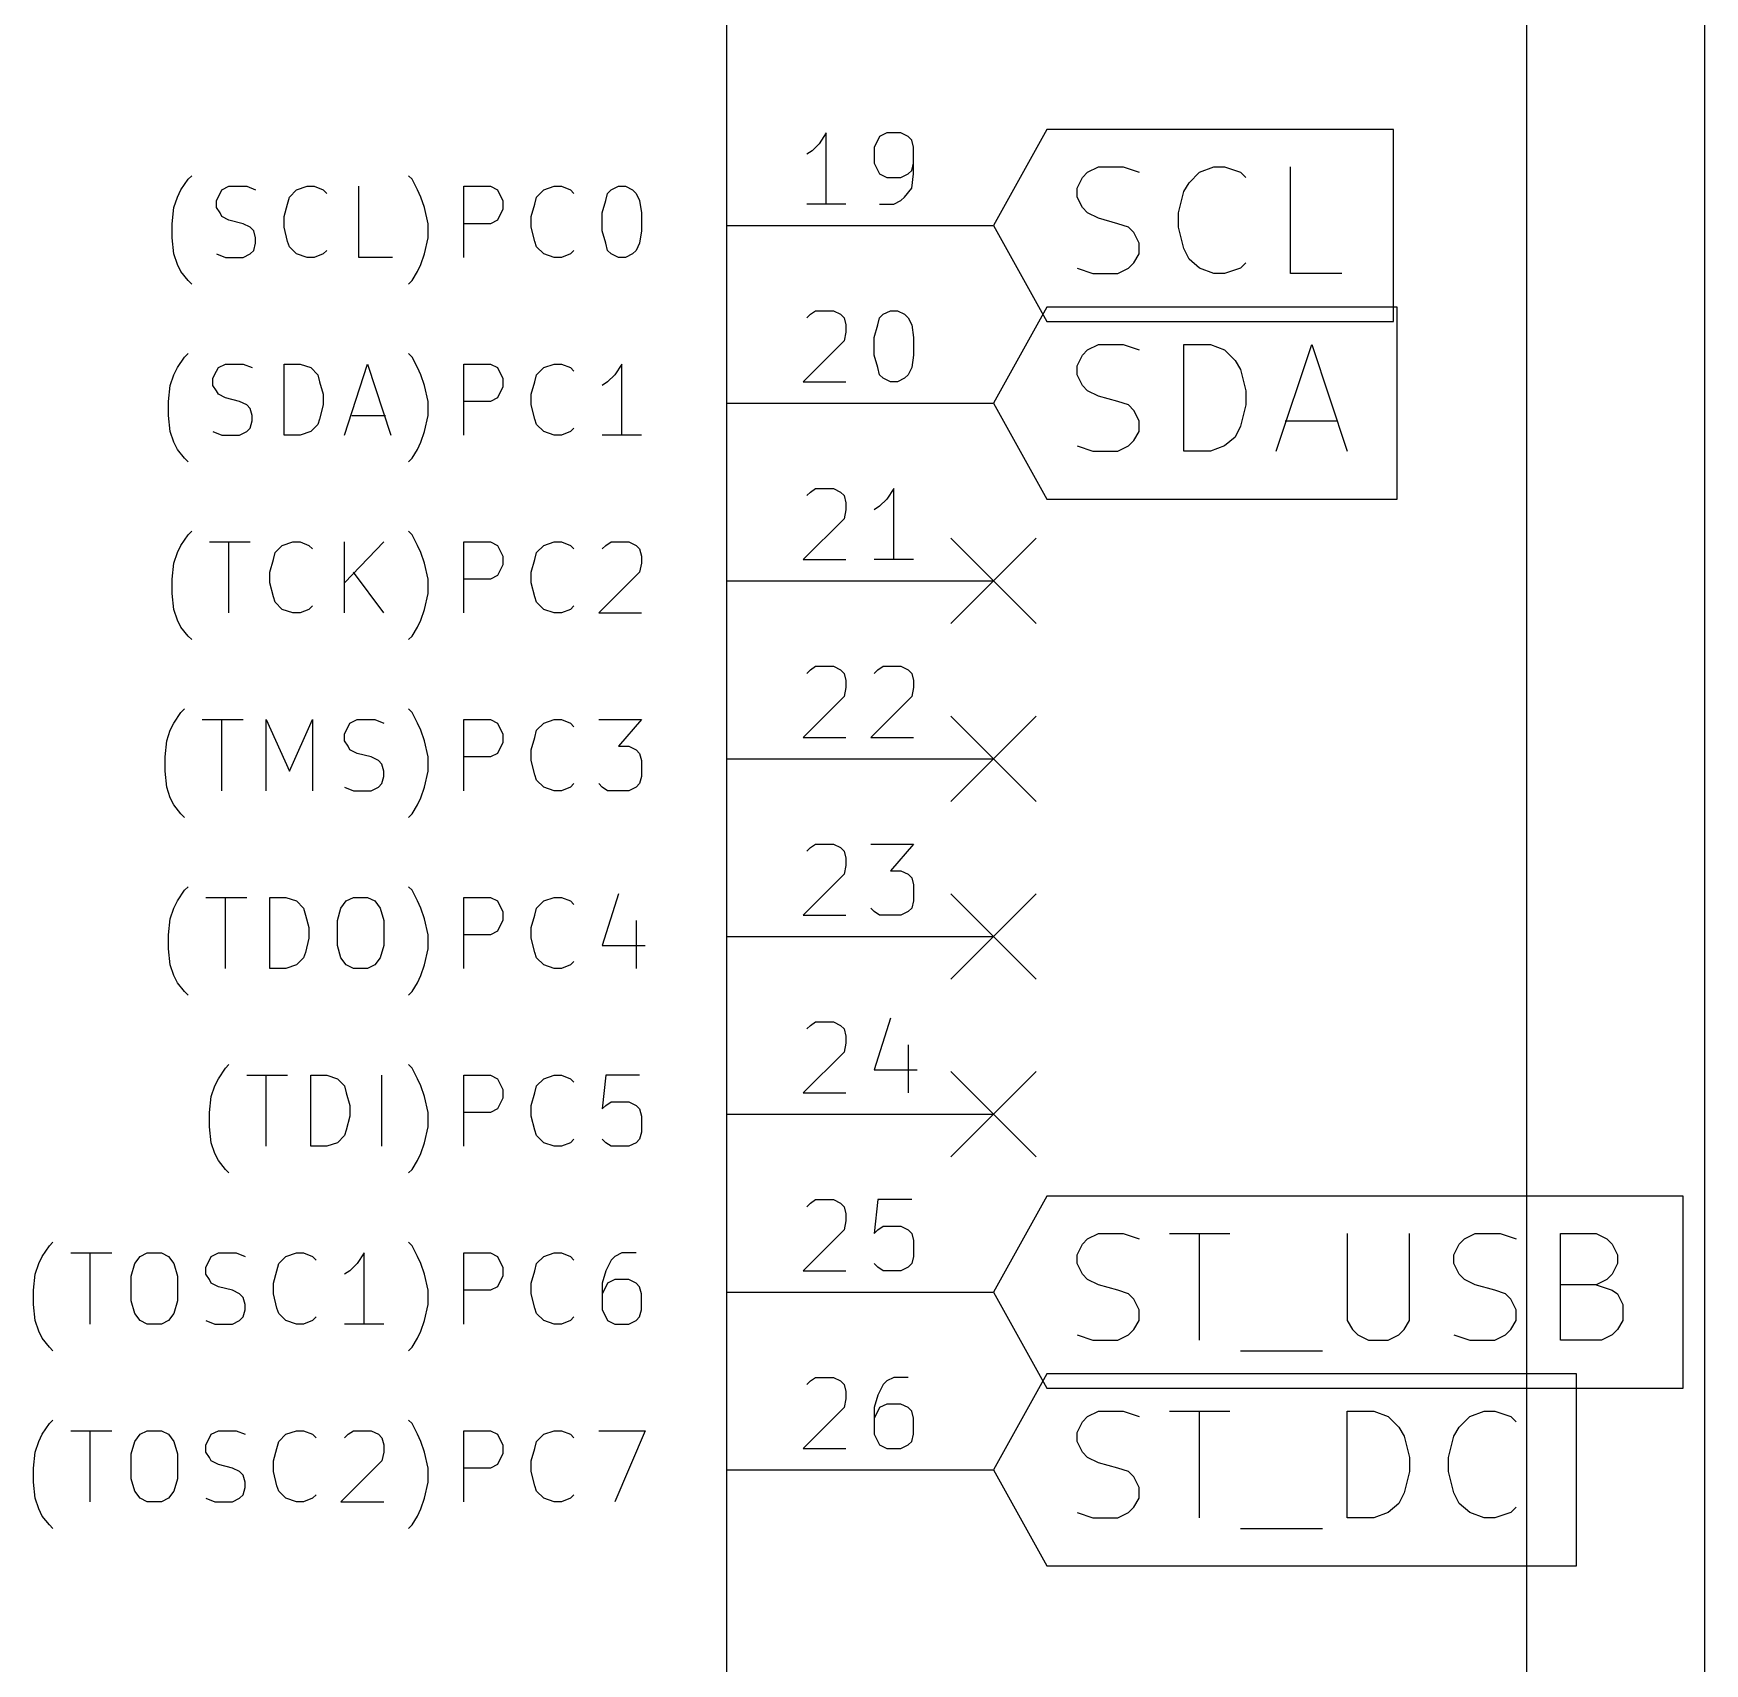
# Model space of a CAD drawing. Extents: x 10 to 287, y -200 to -10.
# Drawn here: x 136.14 to 160.02, y -124.69 to -101.4 of the extents above; entities that cross this region are included whole.
import ezdxf

# ---------------------------------------------------------------- set-up
doc = ezdxf.new("R2010")
doc.units = 0
doc.header["$MEASUREMENT"] = 0

msp = doc.modelspace()

# ---------------------------------------------------------------- linework, layer by layer
at = {"layer": 'Blue 2'}
for p, q in [((149.25, -108.61), (150.47, -109.83)), ((150.47, -108.61), (149.25, -109.83)), ((149.25, -111.15), (150.47, -112.37)), ((150.47, -111.15), (149.25, -112.37)), ((149.25, -113.69), (150.47, -114.91)), ((150.47, -113.69), (149.25, -114.91)), ((149.25, -116.23), (150.47, -117.45)), ((150.47, -116.23), (149.25, -117.45))]:
    msp.add_line(p, q, dxfattribs=at)
at = {"layer": 'Cyan 2'}
for p, q in [((138.252, -103.632), (138.354, -103.48)), ((138.354, -103.48), (138.405, -103.429)), ((138.836, -103.632), (138.938, -103.581)), ((138.938, -103.581), (139.192, -103.581)), ((139.192, -103.581), (139.319, -103.632)), ((139.903, -103.632), (140.056, -103.581)), ((140.056, -103.581), (140.157, -103.581)), ((140.157, -103.581), (140.284, -103.632)), ((140.792, -104.597), (140.792, -103.581)), ((141.554, -103.48), (141.503, -103.429)), ((141.63, -103.632), (141.554, -103.48)), ((142.291, -104.597), (142.291, -103.581)), ((142.291, -103.581), (142.672, -103.581)), ((142.672, -103.581), (142.773, -103.632)), ((143.434, -103.632), (143.586, -103.581)), ((143.586, -103.581), (143.688, -103.581)), ((143.688, -103.581), (143.815, -103.632)), ((144.399, -103.632), (144.501, -103.581)), ((144.501, -103.581), (144.602, -103.581)), ((144.602, -103.581), (144.704, -103.632)), ((138.151, -103.886), (138.201, -103.734)), ((138.201, -103.734), (138.252, -103.632)), ((138.76, -103.784), (138.811, -103.683)), ((138.76, -103.886), (138.76, -103.784)), ((138.811, -103.683), (138.836, -103.632)), ((139.725, -104.013), (139.776, -103.835)), ((139.776, -103.835), (139.802, -103.734)), ((139.802, -103.734), (139.903, -103.632)), ((140.284, -103.632), (140.335, -103.683)), ((141.681, -103.734), (141.63, -103.632)), ((141.732, -103.886), (141.681, -103.734)), ((142.773, -103.632), (142.799, -103.683)), ((142.799, -103.683), (142.85, -103.784)), ((142.85, -103.784), (142.85, -103.911)), ((143.256, -104.013), (143.307, -103.835)), ((143.307, -103.835), (143.332, -103.734)), ((143.332, -103.734), (143.434, -103.632)), ((143.815, -103.632), (143.866, -103.683)), ((144.272, -103.962), (144.323, -103.784)), ((144.323, -103.784), (144.348, -103.683)), ((144.348, -103.683), (144.399, -103.632)), ((144.704, -103.632), (144.755, -103.683)), ((144.755, -103.683), (144.805, -103.784)), ((144.805, -103.784), (144.831, -103.962)), ((138.125, -104.115), (138.151, -103.886)), ((138.811, -103.962), (138.76, -103.886)), ((138.836, -104.013), (138.811, -103.962)), ((138.938, -104.064), (138.836, -104.013)), ((139.141, -104.115), (138.938, -104.064)), ((139.725, -104.165), (139.725, -104.013)), ((141.783, -104.115), (141.732, -103.886)), ((142.773, -104.064), (142.672, -104.115)), ((142.799, -104.013), (142.773, -104.064)), ((142.85, -103.911), (142.799, -104.013)), ((143.256, -104.165), (143.256, -104.013)), ((144.272, -104.216), (144.272, -103.962)), ((144.831, -103.962), (144.831, -104.216)), ((138.125, -104.318), (138.125, -104.115)), ((138.151, -104.546), (138.125, -104.318)), ((139.243, -104.165), (139.141, -104.115)), ((139.294, -104.216), (139.243, -104.165)), ((139.319, -104.318), (139.294, -104.216)), ((139.319, -104.394), (139.319, -104.318)), ((139.776, -104.369), (139.725, -104.165)), ((141.732, -104.546), (141.783, -104.318)), ((141.783, -104.318), (141.783, -104.115)), ((142.672, -104.115), (142.291, -104.115)), ((143.307, -104.369), (143.256, -104.165)), ((144.323, -104.394), (144.272, -104.216)), ((144.831, -104.216), (144.805, -104.394)), ((138.201, -104.699), (138.151, -104.546)), ((138.76, -104.546), (138.887, -104.597)), ((139.141, -104.597), (139.243, -104.546)), ((139.243, -104.546), (139.294, -104.496)), ((139.294, -104.496), (139.319, -104.394)), ((139.802, -104.445), (139.776, -104.369)), ((139.903, -104.546), (139.802, -104.445)), ((140.056, -104.597), (139.903, -104.546)), ((140.284, -104.546), (140.157, -104.597)), ((140.335, -104.496), (140.284, -104.546)), ((141.681, -104.699), (141.732, -104.546)), ((143.332, -104.445), (143.307, -104.369)), ((143.434, -104.546), (143.332, -104.445)), ((143.586, -104.597), (143.434, -104.546)), ((143.815, -104.546), (143.688, -104.597)), ((143.866, -104.496), (143.815, -104.546)), ((144.348, -104.496), (144.323, -104.394)), ((144.399, -104.546), (144.348, -104.496)), ((144.501, -104.597), (144.399, -104.546)), ((144.704, -104.546), (144.602, -104.597)), ((144.755, -104.496), (144.704, -104.546)), ((144.805, -104.394), (144.755, -104.496)), ((138.252, -104.8), (138.201, -104.699)), ((138.354, -104.927), (138.252, -104.8)), ((138.887, -104.597), (139.141, -104.597)), ((140.157, -104.597), (140.056, -104.597)), ((141.275, -104.597), (140.792, -104.597)), ((141.554, -104.927), (141.63, -104.8)), ((141.63, -104.8), (141.681, -104.699)), ((143.688, -104.597), (143.586, -104.597)), ((144.602, -104.597), (144.501, -104.597)), ((138.405, -104.978), (138.354, -104.927)), ((141.503, -104.978), (141.554, -104.927)), ((138.303, -106.02), (138.354, -105.969)), ((141.554, -106.02), (141.503, -105.969)), ((138.151, -106.274), (138.201, -106.172)), ((138.201, -106.172), (138.303, -106.02)), ((138.709, -106.324), (138.76, -106.223)), ((138.76, -106.223), (138.786, -106.172)), ((138.786, -106.172), (138.887, -106.121)), ((138.887, -106.121), (139.141, -106.121)), ((139.141, -106.121), (139.268, -106.172)), ((139.725, -107.137), (139.725, -106.121)), ((139.725, -106.121), (139.954, -106.121)), ((139.954, -106.121), (140.106, -106.172)), ((140.106, -106.172), (140.208, -106.274)), ((140.589, -107.137), (140.919, -106.121)), ((140.919, -106.121), (141.249, -107.137)), ((141.63, -106.172), (141.554, -106.02)), ((141.681, -106.274), (141.63, -106.172)), ((142.291, -107.137), (142.291, -106.121)), ((142.291, -106.121), (142.672, -106.121)), ((142.672, -106.121), (142.773, -106.172)), ((142.773, -106.172), (142.799, -106.223)), ((142.799, -106.223), (142.85, -106.324)), ((143.332, -106.274), (143.434, -106.172)), ((143.434, -106.172), (143.586, -106.121)), ((143.586, -106.121), (143.688, -106.121)), ((143.688, -106.121), (143.815, -106.172)), ((143.815, -106.172), (143.866, -106.223)), ((144.551, -106.121), (144.45, -106.274)), ((144.551, -107.137), (144.551, -106.121)), ((138.074, -106.655), (138.1, -106.426)), ((138.1, -106.426), (138.151, -106.274)), ((138.709, -106.426), (138.709, -106.324)), ((138.76, -106.502), (138.709, -106.426)), ((140.208, -106.274), (140.233, -106.375)), ((140.233, -106.375), (140.284, -106.553)), ((141.732, -106.426), (141.681, -106.274)), ((141.783, -106.655), (141.732, -106.426)), ((142.85, -106.451), (142.799, -106.553)), ((142.85, -106.324), (142.85, -106.451)), ((143.256, -106.553), (143.307, -106.375)), ((143.307, -106.375), (143.332, -106.274)), ((144.348, -106.375), (144.272, -106.426)), ((144.45, -106.274), (144.348, -106.375)), ((138.074, -106.858), (138.074, -106.655)), ((138.786, -106.553), (138.76, -106.502)), ((138.887, -106.604), (138.786, -106.553)), ((139.09, -106.655), (138.887, -106.604)), ((139.192, -106.705), (139.09, -106.655)), ((139.243, -106.756), (139.192, -106.705)), ((140.284, -106.705), (140.233, -106.909)), ((140.284, -106.553), (140.284, -106.705)), ((141.783, -106.858), (141.783, -106.655)), ((142.672, -106.655), (142.291, -106.655)), ((142.773, -106.604), (142.672, -106.655)), ((142.799, -106.553), (142.773, -106.604)), ((143.256, -106.705), (143.256, -106.553)), ((143.307, -106.909), (143.256, -106.705)), ((138.1, -107.086), (138.074, -106.858)), ((139.268, -106.858), (139.243, -106.756)), ((139.243, -107.036), (139.268, -106.934)), ((139.268, -106.934), (139.268, -106.858)), ((140.233, -106.909), (140.208, -106.985)), ((140.691, -106.858), (141.173, -106.858)), ((141.732, -107.086), (141.783, -106.858)), ((143.332, -106.985), (143.307, -106.909)), ((138.151, -107.239), (138.1, -107.086)), ((138.709, -107.086), (138.836, -107.137)), ((138.836, -107.137), (139.09, -107.137)), ((139.09, -107.137), (139.192, -107.086)), ((139.192, -107.086), (139.243, -107.036)), ((139.954, -107.137), (139.725, -107.137)), ((140.106, -107.086), (139.954, -107.137)), ((140.208, -106.985), (140.106, -107.086)), ((141.681, -107.239), (141.732, -107.086)), ((143.434, -107.086), (143.332, -106.985)), ((143.586, -107.137), (143.434, -107.086)), ((143.688, -107.137), (143.586, -107.137)), ((143.815, -107.086), (143.688, -107.137)), ((143.866, -107.036), (143.815, -107.086)), ((144.831, -107.137), (144.272, -107.137)), ((138.201, -107.34), (138.151, -107.239)), ((138.303, -107.467), (138.201, -107.34)), ((141.554, -107.467), (141.63, -107.34)), ((141.63, -107.34), (141.681, -107.239)), ((138.354, -107.518), (138.303, -107.467)), ((141.503, -107.518), (141.554, -107.467)), ((138.252, -108.712), (138.354, -108.56)), ((138.354, -108.56), (138.405, -108.509)), ((141.554, -108.56), (141.503, -108.509)), ((141.63, -108.712), (141.554, -108.56)), ((138.151, -108.966), (138.201, -108.814)), ((138.201, -108.814), (138.252, -108.712)), ((138.659, -108.661), (139.243, -108.661)), ((138.938, -109.677), (138.938, -108.661)), ((139.573, -108.915), (139.598, -108.814)), ((139.598, -108.814), (139.7, -108.712)), ((139.7, -108.712), (139.852, -108.661)), ((139.852, -108.661), (139.954, -108.661)), ((139.954, -108.661), (140.081, -108.712)), ((140.081, -108.712), (140.132, -108.763)), ((140.589, -109.677), (140.589, -108.661)), ((141.148, -108.661), (140.589, -109.245)), ((141.681, -108.814), (141.63, -108.712)), ((141.732, -108.966), (141.681, -108.814)), ((142.291, -109.677), (142.291, -108.661)), ((142.291, -108.661), (142.672, -108.661)), ((142.672, -108.661), (142.773, -108.712)), ((142.773, -108.712), (142.799, -108.763)), ((142.799, -108.763), (142.85, -108.864)), ((142.85, -108.864), (142.85, -108.991)), ((143.307, -108.915), (143.332, -108.814)), ((143.332, -108.814), (143.434, -108.712)), ((143.434, -108.712), (143.586, -108.661)), ((143.586, -108.661), (143.688, -108.661)), ((143.688, -108.661), (143.815, -108.712)), ((143.815, -108.712), (143.866, -108.763)), ((144.272, -108.763), (144.323, -108.712)), ((144.323, -108.712), (144.399, -108.661)), ((144.399, -108.661), (144.653, -108.661)), ((144.653, -108.661), (144.755, -108.712)), ((144.755, -108.712), (144.805, -108.763)), ((144.805, -108.763), (144.831, -108.864)), ((144.831, -108.864), (144.831, -108.966)), ((138.125, -109.195), (138.151, -108.966)), ((139.522, -109.093), (139.573, -108.915)), ((139.522, -109.245), (139.522, -109.093)), ((141.148, -109.677), (140.716, -109.093)), ((141.783, -109.195), (141.732, -108.966)), ((142.799, -109.093), (142.773, -109.144)), ((142.85, -108.991), (142.799, -109.093)), ((143.256, -109.093), (143.307, -108.915)), ((143.256, -109.245), (143.256, -109.093)), ((144.805, -109.093), (144.221, -109.677)), ((144.831, -108.966), (144.805, -109.093)), ((138.125, -109.398), (138.125, -109.195)), ((139.573, -109.449), (139.522, -109.245)), ((141.783, -109.398), (141.783, -109.195)), ((142.672, -109.195), (142.291, -109.195)), ((142.773, -109.144), (142.672, -109.195)), ((143.307, -109.449), (143.256, -109.245)), ((138.151, -109.626), (138.125, -109.398)), ((139.598, -109.525), (139.573, -109.449)), ((139.7, -109.626), (139.598, -109.525)), ((140.132, -109.576), (140.081, -109.626)), ((141.732, -109.626), (141.783, -109.398)), ((143.332, -109.525), (143.307, -109.449)), ((143.434, -109.626), (143.332, -109.525)), ((143.866, -109.576), (143.815, -109.626)), ((138.201, -109.779), (138.151, -109.626)), ((138.252, -109.88), (138.201, -109.779)), ((139.852, -109.677), (139.7, -109.626)), ((139.954, -109.677), (139.852, -109.677)), ((140.081, -109.626), (139.954, -109.677)), ((141.63, -109.88), (141.681, -109.779)), ((141.681, -109.779), (141.732, -109.626)), ((143.586, -109.677), (143.434, -109.626)), ((143.688, -109.677), (143.586, -109.677)), ((143.815, -109.626), (143.688, -109.677)), ((144.221, -109.677), (144.831, -109.677)), ((138.354, -110.007), (138.252, -109.88)), ((138.405, -110.058), (138.354, -110.007)), ((141.503, -110.058), (141.554, -110.007)), ((141.554, -110.007), (141.63, -109.88)), ((138.1, -111.354), (138.151, -111.252)), ((138.151, -111.252), (138.252, -111.1)), ((138.252, -111.1), (138.303, -111.049)), ((138.557, -111.201), (139.141, -111.201)), ((138.836, -112.217), (138.836, -111.201)), ((139.471, -112.217), (139.471, -111.201)), ((139.471, -111.201), (139.802, -111.938)), ((139.802, -111.938), (140.132, -111.201)), ((140.132, -111.201), (140.132, -112.217)), ((140.64, -111.303), (140.665, -111.252)), ((140.665, -111.252), (140.767, -111.201)), ((140.767, -111.201), (141.021, -111.201)), ((141.021, -111.201), (141.148, -111.252)), ((141.554, -111.1), (141.503, -111.049)), ((141.63, -111.252), (141.554, -111.1)), ((141.681, -111.354), (141.63, -111.252)), ((142.291, -112.217), (142.291, -111.201)), ((142.291, -111.201), (142.672, -111.201)), ((142.672, -111.201), (142.773, -111.252)), ((142.773, -111.252), (142.799, -111.303)), ((143.332, -111.354), (143.434, -111.252)), ((143.434, -111.252), (143.586, -111.201)), ((143.586, -111.201), (143.688, -111.201)), ((143.688, -111.201), (143.815, -111.252)), ((143.815, -111.252), (143.866, -111.303)), ((144.221, -111.201), (144.831, -111.201)), ((144.831, -111.201), (144.501, -111.582)), ((138.049, -111.506), (138.1, -111.354)), ((140.589, -111.404), (140.64, -111.303)), ((140.589, -111.506), (140.589, -111.404)), ((141.732, -111.506), (141.681, -111.354)), ((142.799, -111.303), (142.85, -111.404)), ((142.85, -111.404), (142.85, -111.531)), ((143.256, -111.633), (143.307, -111.455)), ((143.307, -111.455), (143.332, -111.354)), ((138.024, -111.735), (138.049, -111.506)), ((138.024, -111.938), (138.024, -111.735)), ((140.64, -111.582), (140.589, -111.506)), ((140.665, -111.633), (140.64, -111.582)), ((140.767, -111.684), (140.665, -111.633)), ((140.97, -111.735), (140.767, -111.684)), ((141.072, -111.785), (140.97, -111.735)), ((141.783, -111.735), (141.732, -111.506)), ((141.783, -111.938), (141.783, -111.735)), ((142.672, -111.735), (142.291, -111.735)), ((142.773, -111.684), (142.672, -111.735)), ((142.799, -111.633), (142.773, -111.684)), ((142.85, -111.531), (142.799, -111.633)), ((143.256, -111.785), (143.256, -111.633)), ((144.501, -111.582), (144.653, -111.582)), ((144.653, -111.582), (144.755, -111.633)), ((144.755, -111.633), (144.805, -111.684)), ((144.805, -111.684), (144.831, -111.785)), ((138.049, -112.166), (138.024, -111.938)), ((141.122, -111.836), (141.072, -111.785)), ((141.148, -111.938), (141.122, -111.836)), ((141.148, -112.014), (141.148, -111.938)), ((141.732, -112.166), (141.783, -111.938)), ((143.307, -111.989), (143.256, -111.785)), ((144.831, -111.785), (144.831, -112.014)), ((138.1, -112.319), (138.049, -112.166)), ((140.589, -112.166), (140.716, -112.217)), ((140.716, -112.217), (140.97, -112.217)), ((140.97, -112.217), (141.072, -112.166)), ((141.072, -112.166), (141.122, -112.116)), ((141.122, -112.116), (141.148, -112.014)), ((141.681, -112.319), (141.732, -112.166)), ((143.332, -112.065), (143.307, -111.989)), ((143.434, -112.166), (143.332, -112.065)), ((143.586, -112.217), (143.434, -112.166)), ((143.688, -112.217), (143.586, -112.217)), ((143.815, -112.166), (143.688, -112.217)), ((143.866, -112.116), (143.815, -112.166)), ((144.272, -112.166), (144.221, -112.116)), ((144.348, -112.217), (144.272, -112.166)), ((144.653, -112.217), (144.348, -112.217)), ((144.755, -112.166), (144.653, -112.217)), ((144.805, -112.116), (144.755, -112.166)), ((144.831, -112.014), (144.805, -112.116)), ((138.151, -112.42), (138.1, -112.319)), ((138.252, -112.547), (138.151, -112.42)), ((141.554, -112.547), (141.63, -112.42)), ((141.63, -112.42), (141.681, -112.319)), ((138.303, -112.598), (138.252, -112.547)), ((141.503, -112.598), (141.554, -112.547)), ((138.201, -113.792), (138.303, -113.64)), ((138.303, -113.64), (138.354, -113.589)), ((141.554, -113.64), (141.503, -113.589)), ((141.63, -113.792), (141.554, -113.64)), ((138.151, -113.894), (138.201, -113.792)), ((138.608, -113.741), (139.192, -113.741)), ((138.887, -114.757), (138.887, -113.741)), ((139.522, -114.757), (139.522, -113.741)), ((139.522, -113.741), (139.751, -113.741)), ((139.751, -113.741), (139.903, -113.792)), ((139.903, -113.792), (140.005, -113.894)), ((140.538, -113.894), (140.614, -113.792)), ((140.614, -113.792), (140.716, -113.741)), ((140.716, -113.741), (140.919, -113.741)), ((140.919, -113.741), (141.021, -113.792)), ((141.021, -113.792), (141.097, -113.894)), ((141.681, -113.894), (141.63, -113.792)), ((142.291, -114.757), (142.291, -113.741)), ((142.291, -113.741), (142.672, -113.741)), ((142.672, -113.741), (142.773, -113.792)), ((142.773, -113.792), (142.799, -113.843)), ((142.799, -113.843), (142.85, -113.944)), ((143.332, -113.894), (143.434, -113.792)), ((143.434, -113.792), (143.586, -113.741)), ((143.586, -113.741), (143.688, -113.741)), ((143.688, -113.741), (143.815, -113.792)), ((143.815, -113.792), (143.866, -113.843)), ((144.501, -113.69), (144.272, -114.427)), ((138.074, -114.275), (138.1, -114.046)), ((138.1, -114.046), (138.151, -113.894)), ((140.005, -113.894), (140.03, -113.995)), ((140.03, -113.995), (140.081, -114.173)), ((140.487, -114.071), (140.538, -113.894)), ((140.487, -114.427), (140.487, -114.071)), ((141.097, -113.894), (141.148, -114.071)), ((141.148, -114.071), (141.148, -114.427)), ((141.732, -114.046), (141.681, -113.894)), ((141.783, -114.275), (141.732, -114.046)), ((142.85, -114.071), (142.799, -114.173)), ((142.85, -113.944), (142.85, -114.071)), ((143.256, -114.173), (143.307, -113.995)), ((143.307, -113.995), (143.332, -113.894)), ((144.755, -114.071), (144.755, -114.757)), ((138.074, -114.478), (138.074, -114.275)), ((140.081, -114.325), (140.03, -114.529)), ((140.081, -114.173), (140.081, -114.325)), ((141.783, -114.478), (141.783, -114.275)), ((142.672, -114.275), (142.291, -114.275)), ((142.773, -114.224), (142.672, -114.275)), ((142.799, -114.173), (142.773, -114.224)), ((143.256, -114.325), (143.256, -114.173)), ((143.307, -114.529), (143.256, -114.325)), ((138.1, -114.706), (138.074, -114.478)), ((140.03, -114.529), (140.005, -114.605)), ((140.538, -114.605), (140.487, -114.427)), ((141.148, -114.427), (141.097, -114.605)), ((141.732, -114.706), (141.783, -114.478)), ((143.332, -114.605), (143.307, -114.529)), ((144.272, -114.427), (144.882, -114.427)), ((138.151, -114.859), (138.1, -114.706)), ((139.751, -114.757), (139.522, -114.757)), ((139.903, -114.706), (139.751, -114.757)), ((140.005, -114.605), (139.903, -114.706)), ((140.614, -114.706), (140.538, -114.605)), ((140.716, -114.757), (140.614, -114.706)), ((140.919, -114.757), (140.716, -114.757)), ((141.021, -114.706), (140.919, -114.757)), ((141.097, -114.605), (141.021, -114.706)), ((141.681, -114.859), (141.732, -114.706)), ((143.434, -114.706), (143.332, -114.605)), ((143.586, -114.757), (143.434, -114.706)), ((143.688, -114.757), (143.586, -114.757)), ((143.815, -114.706), (143.688, -114.757)), ((143.866, -114.656), (143.815, -114.706)), ((138.201, -114.96), (138.151, -114.859)), ((138.303, -115.087), (138.201, -114.96)), ((141.554, -115.087), (141.63, -114.96)), ((141.63, -114.96), (141.681, -114.859)), ((138.354, -115.138), (138.303, -115.087)), ((141.503, -115.138), (141.554, -115.087)), ((138.786, -116.332), (138.887, -116.18)), ((138.887, -116.18), (138.938, -116.129)), ((141.554, -116.18), (141.503, -116.129)), ((141.63, -116.332), (141.554, -116.18)), ((138.684, -116.586), (138.735, -116.434)), ((138.735, -116.434), (138.786, -116.332)), ((139.192, -116.281), (139.776, -116.281)), ((139.471, -117.297), (139.471, -116.281)), ((140.106, -117.297), (140.106, -116.281)), ((140.106, -116.281), (140.335, -116.281)), ((140.335, -116.281), (140.487, -116.332)), ((140.487, -116.332), (140.589, -116.434)), ((140.589, -116.434), (140.614, -116.535)), ((141.122, -117.297), (141.122, -116.281)), ((141.681, -116.434), (141.63, -116.332)), ((141.732, -116.586), (141.681, -116.434)), ((142.291, -117.297), (142.291, -116.281)), ((142.291, -116.281), (142.672, -116.281)), ((142.672, -116.281), (142.773, -116.332)), ((142.773, -116.332), (142.799, -116.383)), ((142.799, -116.383), (142.85, -116.484)), ((142.85, -116.484), (142.85, -116.611)), ((143.307, -116.535), (143.332, -116.434)), ((143.332, -116.434), (143.434, -116.332)), ((143.434, -116.332), (143.586, -116.281)), ((143.586, -116.281), (143.688, -116.281)), ((143.688, -116.281), (143.815, -116.332)), ((143.815, -116.332), (143.866, -116.383)), ((144.323, -116.281), (144.272, -116.764)), ((144.805, -116.281), (144.323, -116.281)), ((138.659, -116.815), (138.684, -116.586)), ((140.614, -116.535), (140.665, -116.713)), ((140.665, -116.713), (140.665, -116.865)), ((141.783, -116.815), (141.732, -116.586)), ((142.799, -116.713), (142.773, -116.764)), ((142.85, -116.611), (142.799, -116.713)), ((143.256, -116.713), (143.307, -116.535)), ((143.256, -116.865), (143.256, -116.713)), ((144.272, -116.764), (144.323, -116.713)), ((144.323, -116.713), (144.399, -116.662)), ((144.399, -116.662), (144.653, -116.662)), ((144.653, -116.662), (144.755, -116.713)), ((144.755, -116.713), (144.805, -116.764)), ((138.659, -117.018), (138.659, -116.815)), ((140.665, -116.865), (140.614, -117.069)), ((141.783, -117.018), (141.783, -116.815)), ((142.672, -116.815), (142.291, -116.815)), ((142.773, -116.764), (142.672, -116.815)), ((143.307, -117.069), (143.256, -116.865)), ((144.805, -116.764), (144.831, -116.865)), ((144.831, -116.865), (144.831, -117.094)), ((138.684, -117.246), (138.659, -117.018)), ((140.589, -117.145), (140.487, -117.246)), ((140.614, -117.069), (140.589, -117.145)), ((141.732, -117.246), (141.783, -117.018)), ((143.332, -117.145), (143.307, -117.069)), ((143.434, -117.246), (143.332, -117.145)), ((143.866, -117.196), (143.815, -117.246)), ((144.323, -117.246), (144.272, -117.196)), ((144.805, -117.196), (144.755, -117.246)), ((144.831, -117.094), (144.805, -117.196)), ((138.735, -117.399), (138.684, -117.246)), ((138.786, -117.5), (138.735, -117.399)), ((140.335, -117.297), (140.106, -117.297)), ((140.487, -117.246), (140.335, -117.297)), ((141.63, -117.5), (141.681, -117.399)), ((141.681, -117.399), (141.732, -117.246)), ((143.586, -117.297), (143.434, -117.246)), ((143.688, -117.297), (143.586, -117.297)), ((143.815, -117.246), (143.688, -117.297)), ((144.399, -117.297), (144.323, -117.246)), ((144.653, -117.297), (144.399, -117.297)), ((144.755, -117.246), (144.653, -117.297)), ((138.887, -117.627), (138.786, -117.5)), ((138.938, -117.678), (138.887, -117.627)), ((141.503, -117.678), (141.554, -117.627)), ((141.554, -117.627), (141.63, -117.5)), ((136.22, -118.974), (136.271, -118.872)), ((136.271, -118.872), (136.373, -118.72)), ((136.373, -118.72), (136.423, -118.669)), ((136.677, -118.821), (137.262, -118.821)), ((136.957, -119.837), (136.957, -118.821)), ((137.592, -118.974), (137.668, -118.872)), ((137.668, -118.872), (137.77, -118.821)), ((137.77, -118.821), (137.973, -118.821)), ((137.973, -118.821), (138.074, -118.872)), ((138.074, -118.872), (138.151, -118.974)), ((138.659, -118.923), (138.684, -118.872)), ((138.684, -118.872), (138.786, -118.821)), ((138.786, -118.821), (139.04, -118.821)), ((139.04, -118.821), (139.167, -118.872)), ((139.649, -118.974), (139.751, -118.872)), ((139.751, -118.872), (139.903, -118.821)), ((139.903, -118.821), (140.005, -118.821)), ((140.005, -118.821), (140.132, -118.872)), ((140.132, -118.872), (140.183, -118.923)), ((140.868, -118.821), (140.767, -118.974)), ((140.868, -119.837), (140.868, -118.821)), ((141.554, -118.72), (141.503, -118.669)), ((141.63, -118.872), (141.554, -118.72)), ((141.681, -118.974), (141.63, -118.872)), ((142.291, -119.837), (142.291, -118.821)), ((142.291, -118.821), (142.672, -118.821)), ((142.672, -118.821), (142.773, -118.872)), ((142.773, -118.872), (142.799, -118.923)), ((143.332, -118.974), (143.434, -118.872)), ((143.434, -118.872), (143.586, -118.821)), ((143.586, -118.821), (143.688, -118.821)), ((143.688, -118.821), (143.815, -118.872)), ((143.815, -118.872), (143.866, -118.923)), ((144.45, -118.872), (144.399, -118.923)), ((144.551, -118.821), (144.45, -118.872)), ((144.755, -118.821), (144.551, -118.821)), ((136.144, -119.355), (136.169, -119.126)), ((136.169, -119.126), (136.22, -118.974)), ((137.541, -119.151), (137.592, -118.974)), ((138.151, -118.974), (138.201, -119.151)), ((138.608, -119.024), (138.659, -118.923)), ((138.608, -119.126), (138.608, -119.024)), ((138.659, -119.202), (138.608, -119.126)), ((139.573, -119.253), (139.624, -119.075)), ((139.624, -119.075), (139.649, -118.974)), ((140.665, -119.075), (140.589, -119.126)), ((140.767, -118.974), (140.665, -119.075)), ((141.732, -119.126), (141.681, -118.974)), ((141.783, -119.355), (141.732, -119.126)), ((142.799, -118.923), (142.85, -119.024)), ((142.85, -119.024), (142.85, -119.151)), ((143.256, -119.253), (143.307, -119.075)), ((143.307, -119.075), (143.332, -118.974)), ((144.323, -119.075), (144.272, -119.253)), ((144.399, -118.923), (144.323, -119.075)), ((136.144, -119.558), (136.144, -119.355)), ((137.541, -119.507), (137.541, -119.151)), ((138.201, -119.151), (138.201, -119.507)), ((138.684, -119.253), (138.659, -119.202)), ((138.786, -119.304), (138.684, -119.253)), ((138.989, -119.355), (138.786, -119.304)), ((139.09, -119.405), (138.989, -119.355)), ((139.573, -119.405), (139.573, -119.253)), ((141.783, -119.558), (141.783, -119.355)), ((142.672, -119.355), (142.291, -119.355)), ((142.773, -119.304), (142.672, -119.355)), ((142.799, -119.253), (142.773, -119.304)), ((142.85, -119.151), (142.799, -119.253)), ((143.256, -119.405), (143.256, -119.253)), ((144.272, -119.253), (144.272, -119.634)), ((144.323, -119.304), (144.272, -119.405)), ((144.348, -119.253), (144.323, -119.304)), ((144.45, -119.202), (144.348, -119.253)), ((144.653, -119.202), (144.45, -119.202)), ((144.755, -119.253), (144.653, -119.202)), ((144.805, -119.304), (144.755, -119.253)), ((144.831, -119.405), (144.805, -119.304)), ((136.169, -119.786), (136.144, -119.558)), ((137.592, -119.685), (137.541, -119.507)), ((138.201, -119.507), (138.151, -119.685)), ((139.141, -119.456), (139.09, -119.405)), ((139.167, -119.558), (139.141, -119.456)), ((139.167, -119.634), (139.167, -119.558)), ((139.624, -119.609), (139.573, -119.405)), ((139.649, -119.685), (139.624, -119.609)), ((141.732, -119.786), (141.783, -119.558)), ((143.307, -119.609), (143.256, -119.405)), ((143.332, -119.685), (143.307, -119.609)), ((144.831, -119.634), (144.831, -119.405)), ((136.22, -119.939), (136.169, -119.786)), ((137.668, -119.786), (137.592, -119.685)), ((137.77, -119.837), (137.668, -119.786)), ((137.973, -119.837), (137.77, -119.837)), ((138.074, -119.786), (137.973, -119.837)), ((138.151, -119.685), (138.074, -119.786)), ((138.608, -119.786), (138.735, -119.837)), ((138.735, -119.837), (138.989, -119.837)), ((138.989, -119.837), (139.09, -119.786)), ((139.09, -119.786), (139.141, -119.736)), ((139.141, -119.736), (139.167, -119.634)), ((139.751, -119.786), (139.649, -119.685)), ((139.903, -119.837), (139.751, -119.786)), ((140.005, -119.837), (139.903, -119.837)), ((140.132, -119.786), (140.005, -119.837)), ((140.183, -119.736), (140.132, -119.786)), ((141.148, -119.837), (140.589, -119.837)), ((141.681, -119.939), (141.732, -119.786)), ((143.434, -119.786), (143.332, -119.685)), ((143.586, -119.837), (143.434, -119.786)), ((143.688, -119.837), (143.586, -119.837)), ((143.815, -119.786), (143.688, -119.837)), ((143.866, -119.736), (143.815, -119.786)), ((144.272, -119.634), (144.323, -119.736)), ((144.323, -119.736), (144.348, -119.786)), ((144.348, -119.786), (144.45, -119.837)), ((144.45, -119.837), (144.653, -119.837)), ((144.653, -119.837), (144.755, -119.786)), ((144.755, -119.786), (144.805, -119.736)), ((144.805, -119.736), (144.831, -119.634)), ((136.271, -120.04), (136.22, -119.939)), ((136.373, -120.167), (136.271, -120.04)), ((141.554, -120.167), (141.63, -120.04)), ((141.63, -120.04), (141.681, -119.939)), ((136.423, -120.218), (136.373, -120.167)), ((141.503, -120.218), (141.554, -120.167)), ((136.271, -121.412), (136.373, -121.26)), ((136.373, -121.26), (136.423, -121.209)), ((141.554, -121.26), (141.503, -121.209)), ((141.63, -121.412), (141.554, -121.26)), ((136.169, -121.666), (136.22, -121.514)), ((136.22, -121.514), (136.271, -121.412)), ((136.677, -121.361), (137.262, -121.361)), ((136.957, -122.377), (136.957, -121.361)), ((137.541, -121.691), (137.592, -121.514)), ((137.592, -121.514), (137.668, -121.412)), ((137.668, -121.412), (137.77, -121.361)), ((137.77, -121.361), (137.973, -121.361)), ((137.973, -121.361), (138.074, -121.412)), ((138.074, -121.412), (138.151, -121.514)), ((138.151, -121.514), (138.201, -121.691)), ((138.608, -121.564), (138.659, -121.463)), ((138.659, -121.463), (138.684, -121.412)), ((138.684, -121.412), (138.786, -121.361)), ((138.786, -121.361), (139.04, -121.361)), ((139.04, -121.361), (139.167, -121.412)), ((139.624, -121.615), (139.649, -121.514)), ((139.649, -121.514), (139.751, -121.412)), ((139.751, -121.412), (139.903, -121.361)), ((139.903, -121.361), (140.005, -121.361)), ((140.005, -121.361), (140.132, -121.412)), ((140.132, -121.412), (140.183, -121.463)), ((140.589, -121.463), (140.64, -121.412)), ((140.64, -121.412), (140.716, -121.361)), ((140.716, -121.361), (140.97, -121.361)), ((140.97, -121.361), (141.072, -121.412)), ((141.072, -121.412), (141.122, -121.463)), ((141.122, -121.463), (141.148, -121.564)), ((141.681, -121.514), (141.63, -121.412)), ((141.732, -121.666), (141.681, -121.514)), ((142.291, -122.377), (142.291, -121.361)), ((142.291, -121.361), (142.672, -121.361)), ((142.672, -121.361), (142.773, -121.412)), ((142.773, -121.412), (142.799, -121.463)), ((142.799, -121.463), (142.85, -121.564)), ((143.307, -121.615), (143.332, -121.514)), ((143.332, -121.514), (143.434, -121.412)), ((143.434, -121.412), (143.586, -121.361)), ((143.586, -121.361), (143.688, -121.361)), ((143.688, -121.361), (143.815, -121.412)), ((143.815, -121.412), (143.866, -121.463)), ((144.221, -121.361), (144.882, -121.361)), ((144.882, -121.361), (144.45, -122.377)), ((136.144, -121.895), (136.169, -121.666)), ((137.541, -122.047), (137.541, -121.691)), ((138.201, -121.691), (138.201, -122.047)), ((138.608, -121.666), (138.608, -121.564)), ((138.659, -121.742), (138.608, -121.666)), ((138.684, -121.793), (138.659, -121.742)), ((139.573, -121.793), (139.624, -121.615)), ((141.148, -121.666), (141.122, -121.793)), ((141.148, -121.564), (141.148, -121.666)), ((141.783, -121.895), (141.732, -121.666)), ((142.85, -121.691), (142.799, -121.793)), ((142.85, -121.564), (142.85, -121.691)), ((143.256, -121.793), (143.307, -121.615)), ((136.144, -122.098), (136.144, -121.895)), ((138.786, -121.844), (138.684, -121.793)), ((138.989, -121.895), (138.786, -121.844)), ((139.09, -121.945), (138.989, -121.895)), ((139.141, -121.996), (139.09, -121.945)), ((139.167, -122.098), (139.141, -121.996)), ((139.573, -121.945), (139.573, -121.793)), ((139.624, -122.149), (139.573, -121.945)), ((141.122, -121.793), (140.538, -122.377)), ((141.783, -122.098), (141.783, -121.895)), ((142.672, -121.895), (142.291, -121.895)), ((142.773, -121.844), (142.672, -121.895)), ((142.799, -121.793), (142.773, -121.844)), ((143.256, -121.945), (143.256, -121.793)), ((143.307, -122.149), (143.256, -121.945)), ((136.169, -122.326), (136.144, -122.098)), ((137.592, -122.225), (137.541, -122.047)), ((137.668, -122.326), (137.592, -122.225)), ((138.151, -122.225), (138.074, -122.326)), ((138.201, -122.047), (138.151, -122.225)), ((139.141, -122.276), (139.167, -122.174)), ((139.167, -122.174), (139.167, -122.098)), ((139.649, -122.225), (139.624, -122.149)), ((139.751, -122.326), (139.649, -122.225)), ((141.732, -122.326), (141.783, -122.098)), ((143.332, -122.225), (143.307, -122.149)), ((143.434, -122.326), (143.332, -122.225)), ((136.22, -122.479), (136.169, -122.326)), ((136.271, -122.58), (136.22, -122.479)), ((137.77, -122.377), (137.668, -122.326)), ((137.973, -122.377), (137.77, -122.377)), ((138.074, -122.326), (137.973, -122.377)), ((138.608, -122.326), (138.735, -122.377)), ((138.735, -122.377), (138.989, -122.377)), ((138.989, -122.377), (139.09, -122.326)), ((139.09, -122.326), (139.141, -122.276)), ((139.903, -122.377), (139.751, -122.326)), ((140.005, -122.377), (139.903, -122.377)), ((140.132, -122.326), (140.005, -122.377)), ((140.183, -122.276), (140.132, -122.326)), ((140.538, -122.377), (141.148, -122.377)), ((141.63, -122.58), (141.681, -122.479)), ((141.681, -122.479), (141.732, -122.326)), ((143.586, -122.377), (143.434, -122.326)), ((143.688, -122.377), (143.586, -122.377)), ((143.815, -122.326), (143.688, -122.377)), ((143.866, -122.276), (143.815, -122.326)), ((136.373, -122.707), (136.271, -122.58)), ((136.423, -122.758), (136.373, -122.707)), ((141.503, -122.758), (141.554, -122.707)), ((141.554, -122.707), (141.63, -122.58))]:
    msp.add_line(p, q, dxfattribs=at)
at = {"layer": 'Green 2'}
for p, q in [((160.02, -71.12), (160.02, -134.62)), ((157.48, -139.7), (157.48, -73.66))]:
    msp.add_line(p, q, dxfattribs=at)
at = {"layer": 'L.Yellow'}
msp.add_line((146.05, -148.59), (146.05, -54.61), dxfattribs=at)
at = {"layer": 'Red 2'}
for p, q in [((146.05, -148.59), (146.05, -54.61)), ((147.472, -102.819), (147.371, -102.972)), ((147.472, -103.835), (147.472, -102.819)), ((148.234, -102.87), (148.209, -102.921)), ((148.336, -102.819), (148.234, -102.87)), ((148.539, -102.819), (148.336, -102.819)), ((148.641, -102.87), (148.539, -102.819)), ((148.692, -102.921), (148.641, -102.87)), ((150.622, -102.768), (149.86, -104.14)), ((155.575, -102.768), (150.622, -102.768)), ((155.575, -104.14), (155.575, -102.768)), ((147.269, -103.073), (147.193, -103.124)), ((147.371, -102.972), (147.269, -103.073)), ((148.209, -102.921), (148.158, -103.022)), ((148.158, -103.022), (148.158, -103.251)), ((148.717, -103.022), (148.692, -102.921)), ((148.717, -103.403), (148.717, -103.022)), ((148.158, -103.251), (148.209, -103.353)), ((148.209, -103.353), (148.234, -103.403)), ((148.641, -103.403), (148.692, -103.353)), ((148.692, -103.353), (148.717, -103.251)), ((151.13, -103.454), (151.206, -103.378)), ((151.206, -103.378), (151.359, -103.302)), ((151.359, -103.302), (151.714, -103.302)), ((151.714, -103.302), (151.943, -103.378)), ((152.654, -103.53), (152.806, -103.378)), ((152.806, -103.378), (153.01, -103.302)), ((153.01, -103.302), (153.162, -103.302)), ((153.162, -103.302), (153.391, -103.378)), ((153.391, -103.378), (153.467, -103.454)), ((154.102, -104.826), (154.102, -103.302)), ((148.234, -103.403), (148.336, -103.454)), ((148.336, -103.454), (148.539, -103.454)), ((148.539, -103.454), (148.641, -103.403)), ((148.59, -103.734), (148.692, -103.607)), ((148.692, -103.607), (148.717, -103.403)), ((151.054, -103.607), (151.13, -103.454)), ((151.054, -103.734), (151.054, -103.607)), ((152.578, -103.657), (152.654, -103.53)), ((147.752, -103.835), (147.193, -103.835)), ((148.234, -103.835), (148.438, -103.835)), ((148.438, -103.835), (148.539, -103.784)), ((148.539, -103.784), (148.59, -103.734)), ((151.13, -103.886), (151.054, -103.734)), ((152.502, -103.962), (152.578, -103.657)), ((151.206, -103.962), (151.13, -103.886)), ((151.359, -104.038), (151.206, -103.962)), ((151.638, -104.115), (151.359, -104.038)), ((152.502, -104.165), (152.502, -103.962)), ((146.05, -104.14), (149.86, -104.14)), ((149.86, -104.14), (150.622, -105.512)), ((151.79, -104.165), (151.638, -104.115)), ((151.867, -104.242), (151.79, -104.165)), ((151.943, -104.394), (151.867, -104.242)), ((152.578, -104.47), (152.502, -104.165)), ((155.575, -105.512), (155.575, -104.14)), ((151.867, -104.673), (151.943, -104.546)), ((151.943, -104.546), (151.943, -104.394)), ((152.654, -104.623), (152.578, -104.47)), ((151.054, -104.75), (151.282, -104.826)), ((151.638, -104.826), (151.79, -104.75)), ((151.79, -104.75), (151.867, -104.673)), ((152.806, -104.75), (152.654, -104.623)), ((153.01, -104.826), (152.806, -104.75)), ((153.391, -104.75), (153.162, -104.826)), ((153.467, -104.673), (153.391, -104.75)), ((151.282, -104.826), (151.638, -104.826)), ((153.162, -104.826), (153.01, -104.826)), ((154.838, -104.826), (154.102, -104.826)), ((147.193, -105.461), (147.244, -105.41)), ((147.244, -105.41), (147.32, -105.359)), ((147.32, -105.359), (147.574, -105.359)), ((147.574, -105.359), (147.676, -105.41)), ((147.676, -105.41), (147.726, -105.461)), ((147.726, -105.461), (147.752, -105.562)), ((148.209, -105.562), (148.234, -105.461)), ((148.234, -105.461), (148.285, -105.41)), ((148.285, -105.41), (148.387, -105.359)), ((148.387, -105.359), (148.488, -105.359)), ((148.488, -105.359), (148.59, -105.41)), ((148.59, -105.41), (148.641, -105.461)), ((148.641, -105.461), (148.692, -105.562)), ((150.622, -105.308), (149.86, -106.68)), ((155.626, -105.308), (150.622, -105.308)), ((150.622, -105.512), (155.575, -105.512)), ((155.626, -106.68), (155.626, -105.308)), ((147.752, -105.664), (147.726, -105.791)), ((147.752, -105.562), (147.752, -105.664)), ((148.158, -105.74), (148.209, -105.562)), ((148.158, -105.994), (148.158, -105.74)), ((148.692, -105.562), (148.717, -105.74)), ((148.717, -105.74), (148.717, -105.994)), ((147.726, -105.791), (147.142, -106.375)), ((148.209, -106.172), (148.158, -105.994)), ((148.717, -105.994), (148.692, -106.172)), ((151.054, -106.147), (151.13, -105.994)), ((151.13, -105.994), (151.206, -105.918)), ((151.206, -105.918), (151.359, -105.842)), ((151.359, -105.842), (151.714, -105.842)), ((151.714, -105.842), (151.943, -105.918)), ((152.578, -107.366), (152.578, -105.842)), ((152.578, -105.842), (152.959, -105.842)), ((152.959, -105.842), (153.162, -105.918)), ((153.162, -105.918), (153.314, -106.07)), ((153.899, -107.366), (154.407, -105.842)), ((154.407, -105.842), (154.915, -107.366)), ((148.234, -106.274), (148.209, -106.172)), ((148.692, -106.172), (148.641, -106.274)), ((151.054, -106.274), (151.054, -106.147)), ((153.314, -106.07), (153.391, -106.197)), ((153.391, -106.197), (153.467, -106.502)), ((147.142, -106.375), (147.752, -106.375)), ((148.285, -106.324), (148.234, -106.274)), ((148.387, -106.375), (148.285, -106.324)), ((148.488, -106.375), (148.387, -106.375)), ((148.59, -106.324), (148.488, -106.375)), ((148.641, -106.274), (148.59, -106.324)), ((151.13, -106.426), (151.054, -106.274)), ((151.206, -106.502), (151.13, -106.426)), ((146.05, -106.68), (149.86, -106.68)), ((149.86, -106.68), (150.622, -108.052)), ((151.359, -106.578), (151.206, -106.502)), ((151.638, -106.655), (151.359, -106.578)), ((151.79, -106.705), (151.638, -106.655)), ((151.867, -106.782), (151.79, -106.705)), ((153.467, -106.705), (153.391, -107.01)), ((153.467, -106.502), (153.467, -106.705)), ((155.626, -108.052), (155.626, -106.68)), ((151.943, -106.934), (151.867, -106.782)), ((151.943, -107.086), (151.943, -106.934)), ((154.026, -106.934), (154.762, -106.934)), ((151.867, -107.213), (151.943, -107.086)), ((153.314, -107.163), (153.162, -107.29)), ((153.391, -107.01), (153.314, -107.163)), ((151.054, -107.29), (151.282, -107.366)), ((151.282, -107.366), (151.638, -107.366)), ((151.638, -107.366), (151.79, -107.29)), ((151.79, -107.29), (151.867, -107.213)), ((152.959, -107.366), (152.578, -107.366)), ((153.162, -107.29), (152.959, -107.366)), ((147.244, -107.95), (147.32, -107.899)), ((147.32, -107.899), (147.574, -107.899)), ((147.574, -107.899), (147.676, -107.95)), ((148.438, -107.899), (148.336, -108.052)), ((148.438, -108.915), (148.438, -107.899)), ((147.193, -108.001), (147.244, -107.95)), ((147.676, -107.95), (147.726, -108.001)), ((147.726, -108.001), (147.752, -108.102)), ((147.752, -108.102), (147.752, -108.204)), ((148.234, -108.153), (148.158, -108.204)), ((148.336, -108.052), (148.234, -108.153)), ((150.622, -108.052), (155.626, -108.052)), ((147.726, -108.331), (147.142, -108.915)), ((147.752, -108.204), (147.726, -108.331)), ((147.142, -108.915), (147.752, -108.915)), ((148.717, -108.915), (148.158, -108.915)), ((146.05, -109.22), (149.86, -109.22)), ((147.193, -110.541), (147.244, -110.49)), ((147.244, -110.49), (147.32, -110.439)), ((147.32, -110.439), (147.574, -110.439)), ((147.574, -110.439), (147.676, -110.49)), ((147.676, -110.49), (147.726, -110.541)), ((147.726, -110.541), (147.752, -110.642)), ((148.158, -110.541), (148.209, -110.49)), ((148.209, -110.49), (148.285, -110.439)), ((148.285, -110.439), (148.539, -110.439)), ((148.539, -110.439), (148.641, -110.49)), ((148.641, -110.49), (148.692, -110.541)), ((148.692, -110.541), (148.717, -110.642)), ((147.752, -110.744), (147.726, -110.871)), ((147.752, -110.642), (147.752, -110.744)), ((148.717, -110.744), (148.692, -110.871)), ((148.717, -110.642), (148.717, -110.744)), ((147.726, -110.871), (147.142, -111.455)), ((148.692, -110.871), (148.107, -111.455)), ((147.142, -111.455), (147.752, -111.455)), ((148.107, -111.455), (148.717, -111.455)), ((146.05, -111.76), (149.86, -111.76)), ((147.193, -113.081), (147.244, -113.03)), ((147.244, -113.03), (147.32, -112.979)), ((147.32, -112.979), (147.574, -112.979)), ((147.574, -112.979), (147.676, -113.03)), ((147.676, -113.03), (147.726, -113.081)), ((147.726, -113.081), (147.752, -113.182)), ((148.107, -112.979), (148.717, -112.979)), ((148.717, -112.979), (148.387, -113.36)), ((147.726, -113.411), (147.142, -113.995)), ((147.752, -113.284), (147.726, -113.411)), ((147.752, -113.182), (147.752, -113.284)), ((148.387, -113.36), (148.539, -113.36)), ((148.539, -113.36), (148.641, -113.411)), ((148.641, -113.411), (148.692, -113.462)), ((148.692, -113.462), (148.717, -113.563)), ((148.717, -113.563), (148.717, -113.792)), ((148.717, -113.792), (148.692, -113.894)), ((147.142, -113.995), (147.752, -113.995)), ((148.158, -113.944), (148.107, -113.894)), ((148.234, -113.995), (148.158, -113.944)), ((148.539, -113.995), (148.234, -113.995)), ((148.641, -113.944), (148.539, -113.995)), ((148.692, -113.894), (148.641, -113.944)), ((146.05, -114.3), (149.86, -114.3)), ((147.244, -115.57), (147.32, -115.519)), ((147.32, -115.519), (147.574, -115.519)), ((147.574, -115.519), (147.676, -115.57)), ((148.387, -115.468), (148.158, -116.205)), ((147.193, -115.621), (147.244, -115.57)), ((147.676, -115.57), (147.726, -115.621)), ((147.726, -115.621), (147.752, -115.722)), ((147.752, -115.722), (147.752, -115.824)), ((147.726, -115.951), (147.142, -116.535)), ((147.752, -115.824), (147.726, -115.951)), ((148.641, -115.849), (148.641, -116.535)), ((148.158, -116.205), (148.768, -116.205)), ((147.142, -116.535), (147.752, -116.535)), ((146.05, -116.84), (149.86, -116.84)), ((147.193, -118.161), (147.244, -118.11)), ((147.244, -118.11), (147.32, -118.059)), ((147.32, -118.059), (147.574, -118.059)), ((147.574, -118.059), (147.676, -118.11)), ((147.676, -118.11), (147.726, -118.161)), ((147.726, -118.161), (147.752, -118.262)), ((148.209, -118.059), (148.158, -118.542)), ((148.692, -118.059), (148.209, -118.059)), ((150.622, -118.008), (149.86, -119.38)), ((159.715, -118.008), (150.622, -118.008)), ((159.715, -119.38), (159.715, -118.008)), ((147.752, -118.364), (147.726, -118.491)), ((147.752, -118.262), (147.752, -118.364)), ((147.726, -118.491), (147.142, -119.075)), ((148.158, -118.542), (148.209, -118.491)), ((148.209, -118.491), (148.285, -118.44)), ((148.285, -118.44), (148.539, -118.44)), ((148.539, -118.44), (148.641, -118.491)), ((148.641, -118.491), (148.692, -118.542)), ((148.692, -118.542), (148.717, -118.643)), ((148.717, -118.643), (148.717, -118.872)), ((151.13, -118.694), (151.206, -118.618)), ((151.206, -118.618), (151.359, -118.542)), ((151.359, -118.542), (151.714, -118.542)), ((151.714, -118.542), (151.943, -118.618)), ((152.375, -118.542), (153.238, -118.542)), ((152.806, -120.066), (152.806, -118.542)), ((154.915, -118.542), (154.915, -119.786)), ((155.804, -119.786), (155.804, -118.542)), ((156.515, -118.694), (156.591, -118.618)), ((156.591, -118.618), (156.743, -118.542)), ((156.743, -118.542), (157.099, -118.542)), ((157.099, -118.542), (157.328, -118.618)), ((157.963, -120.066), (157.963, -118.542)), ((157.963, -118.542), (158.471, -118.542)), ((158.471, -118.542), (158.623, -118.618)), ((158.623, -118.618), (158.699, -118.694)), ((148.717, -118.872), (148.692, -118.974)), ((151.054, -118.847), (151.13, -118.694)), ((151.054, -118.974), (151.054, -118.847)), ((156.439, -118.847), (156.515, -118.694)), ((156.439, -118.974), (156.439, -118.847)), ((158.699, -118.694), (158.775, -118.847)), ((158.775, -118.847), (158.775, -118.974)), ((147.142, -119.075), (147.752, -119.075)), ((148.209, -119.024), (148.158, -118.974)), ((148.285, -119.075), (148.209, -119.024)), ((148.539, -119.075), (148.285, -119.075)), ((148.641, -119.024), (148.539, -119.075)), ((148.692, -118.974), (148.641, -119.024)), ((151.13, -119.126), (151.054, -118.974)), ((151.206, -119.202), (151.13, -119.126)), ((156.515, -119.126), (156.439, -118.974)), ((156.591, -119.202), (156.515, -119.126)), ((158.699, -119.126), (158.623, -119.202)), ((158.775, -118.974), (158.699, -119.126)), ((146.05, -119.38), (149.86, -119.38)), ((149.86, -119.38), (150.622, -120.752)), ((151.359, -119.278), (151.206, -119.202)), ((151.638, -119.355), (151.359, -119.278)), ((151.79, -119.405), (151.638, -119.355)), ((156.743, -119.278), (156.591, -119.202)), ((157.023, -119.355), (156.743, -119.278)), ((157.175, -119.405), (157.023, -119.355)), ((158.471, -119.278), (157.963, -119.278)), ((158.623, -119.202), (158.471, -119.278)), ((158.471, -119.278), (158.699, -119.355)), ((158.699, -119.355), (158.775, -119.405)), ((159.715, -120.752), (159.715, -119.38)), ((151.867, -119.482), (151.79, -119.405)), ((151.943, -119.634), (151.867, -119.482)), ((157.251, -119.482), (157.175, -119.405)), ((157.328, -119.634), (157.251, -119.482)), ((158.775, -119.405), (158.852, -119.558)), ((158.852, -119.558), (158.852, -119.786)), ((151.867, -119.913), (151.943, -119.786)), ((151.943, -119.786), (151.943, -119.634)), ((154.915, -119.786), (154.991, -119.913)), ((155.727, -119.913), (155.804, -119.786)), ((157.251, -119.913), (157.328, -119.786)), ((157.328, -119.786), (157.328, -119.634)), ((158.852, -119.786), (158.775, -119.913)), ((151.054, -119.99), (151.282, -120.066)), ((151.282, -120.066), (151.638, -120.066)), ((151.638, -120.066), (151.79, -119.99)), ((151.79, -119.99), (151.867, -119.913)), ((154.991, -119.913), (155.067, -119.99)), ((155.067, -119.99), (155.219, -120.066)), ((155.219, -120.066), (155.499, -120.066)), ((155.499, -120.066), (155.651, -119.99)), ((155.651, -119.99), (155.727, -119.913)), ((156.439, -119.99), (156.667, -120.066)), ((156.667, -120.066), (157.023, -120.066)), ((157.023, -120.066), (157.175, -119.99)), ((157.175, -119.99), (157.251, -119.913)), ((158.547, -120.066), (157.963, -120.066)), ((158.699, -119.99), (158.547, -120.066)), ((158.775, -119.913), (158.699, -119.99)), ((153.391, -120.218), (154.559, -120.218)), ((150.622, -120.548), (149.86, -121.92)), ((158.191, -120.548), (150.622, -120.548)), ((158.191, -121.92), (158.191, -120.548)), ((147.193, -120.701), (147.244, -120.65)), ((147.244, -120.65), (147.32, -120.599)), ((147.32, -120.599), (147.574, -120.599)), ((147.574, -120.599), (147.676, -120.65)), ((147.676, -120.65), (147.726, -120.701)), ((147.726, -120.701), (147.752, -120.802)), ((147.752, -120.802), (147.752, -120.904)), ((148.285, -120.701), (148.209, -120.853)), ((148.336, -120.65), (148.285, -120.701)), ((148.438, -120.599), (148.336, -120.65)), ((148.641, -120.599), (148.438, -120.599)), ((150.622, -120.752), (159.715, -120.752)), ((147.726, -121.031), (147.142, -121.615)), ((147.752, -120.904), (147.726, -121.031)), ((148.209, -120.853), (148.158, -121.031)), ((148.158, -121.031), (148.158, -121.412)), ((148.234, -121.031), (148.209, -121.082)), ((148.336, -120.98), (148.234, -121.031)), ((148.539, -120.98), (148.336, -120.98)), ((148.641, -121.031), (148.539, -120.98)), ((148.692, -121.082), (148.641, -121.031)), ((148.209, -121.082), (148.158, -121.183)), ((148.717, -121.183), (148.692, -121.082)), ((148.717, -121.412), (148.717, -121.183)), ((151.054, -121.387), (151.13, -121.234)), ((151.13, -121.234), (151.206, -121.158)), ((151.206, -121.158), (151.359, -121.082)), ((151.359, -121.082), (151.714, -121.082)), ((151.714, -121.082), (151.943, -121.158)), ((152.375, -121.082), (153.238, -121.082)), ((152.806, -122.606), (152.806, -121.082)), ((154.915, -122.606), (154.915, -121.082)), ((154.915, -121.082), (155.296, -121.082)), ((155.296, -121.082), (155.499, -121.158)), ((155.499, -121.158), (155.651, -121.31)), ((156.515, -121.31), (156.667, -121.158)), ((156.667, -121.158), (156.87, -121.082)), ((156.87, -121.082), (157.023, -121.082)), ((157.023, -121.082), (157.251, -121.158)), ((157.251, -121.158), (157.328, -121.234)), ((148.158, -121.412), (148.209, -121.514)), ((148.209, -121.514), (148.234, -121.564)), ((148.641, -121.564), (148.692, -121.514)), ((148.692, -121.514), (148.717, -121.412)), ((151.054, -121.514), (151.054, -121.387)), ((151.13, -121.666), (151.054, -121.514)), ((155.651, -121.31), (155.727, -121.437)), ((155.727, -121.437), (155.804, -121.742)), ((156.362, -121.742), (156.439, -121.437)), ((156.439, -121.437), (156.515, -121.31)), ((147.142, -121.615), (147.752, -121.615)), ((148.234, -121.564), (148.336, -121.615)), ((148.336, -121.615), (148.539, -121.615)), ((148.539, -121.615), (148.641, -121.564)), ((151.206, -121.742), (151.13, -121.666)), ((151.359, -121.818), (151.206, -121.742)), ((155.804, -121.742), (155.804, -121.945)), ((156.362, -121.945), (156.362, -121.742)), ((146.05, -121.92), (149.86, -121.92)), ((149.86, -121.92), (150.622, -123.292)), ((151.638, -121.895), (151.359, -121.818)), ((151.79, -121.945), (151.638, -121.895)), ((151.867, -122.022), (151.79, -121.945)), ((155.804, -121.945), (155.727, -122.25)), ((156.439, -122.25), (156.362, -121.945)), ((158.191, -123.292), (158.191, -121.92)), ((151.943, -122.174), (151.867, -122.022)), ((151.943, -122.326), (151.943, -122.174)), ((151.79, -122.53), (151.867, -122.453)), ((151.867, -122.453), (151.943, -122.326)), ((155.651, -122.403), (155.499, -122.53)), ((155.727, -122.25), (155.651, -122.403)), ((156.515, -122.403), (156.439, -122.25)), ((156.667, -122.53), (156.515, -122.403)), ((157.328, -122.453), (157.251, -122.53)), ((151.054, -122.53), (151.282, -122.606)), ((151.282, -122.606), (151.638, -122.606)), ((151.638, -122.606), (151.79, -122.53)), ((155.296, -122.606), (154.915, -122.606)), ((155.499, -122.53), (155.296, -122.606)), ((156.87, -122.606), (156.667, -122.53)), ((157.023, -122.606), (156.87, -122.606)), ((157.251, -122.53), (157.023, -122.606)), ((153.391, -122.758), (154.559, -122.758)), ((150.622, -123.292), (158.191, -123.292))]:
    msp.add_line(p, q, dxfattribs=at)

doc.saveas('drawing.dxf')
